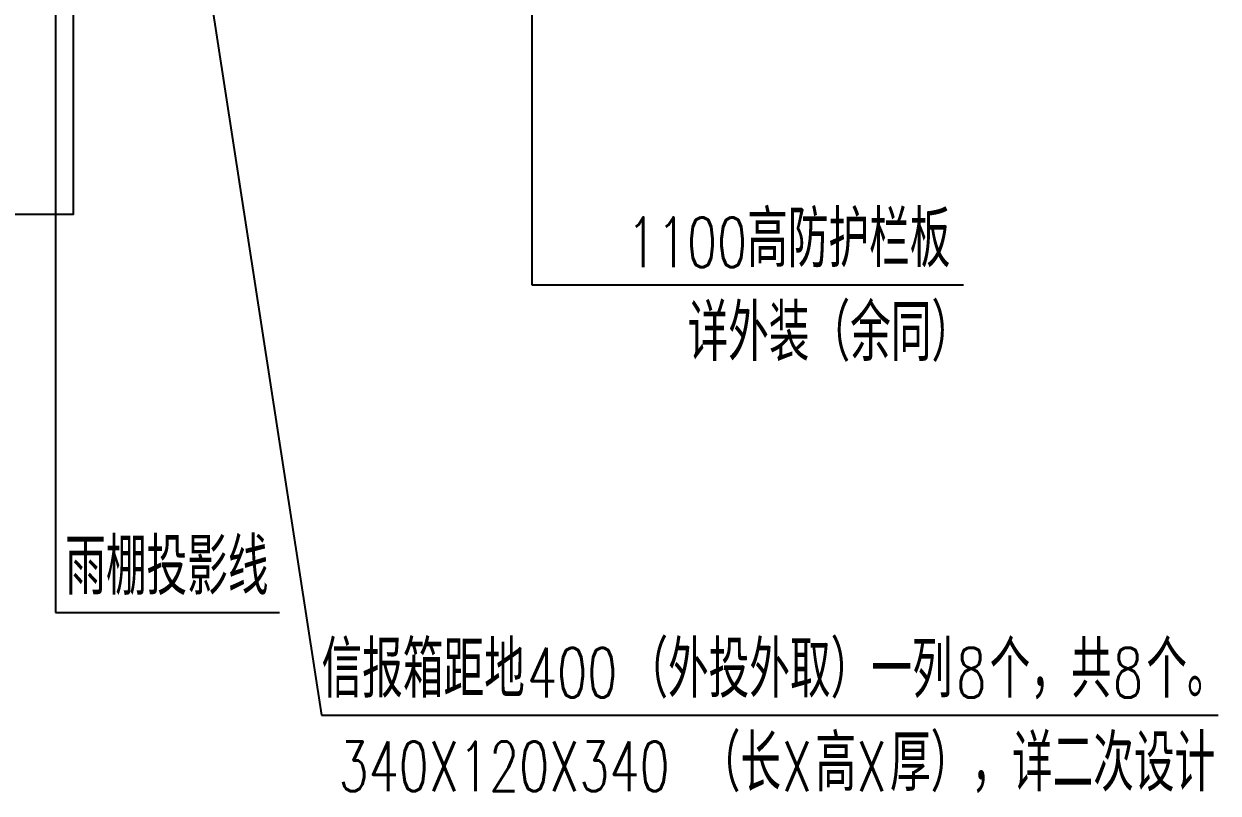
# Model space of a CAD drawing. Header units: millimetres. Extents: x -28014 to 297841, y -81741 to 47579.
# Drawn here: x 285314 to 291435, y -39143 to -35202 of the extents above; entities that cross this region are included whole.
import ezdxf

# ---------------------------------------------------------------- set-up
doc = ezdxf.new("R2010")
doc.units = ezdxf.units.MM
doc.header["$MEASUREMENT"] = 0
doc.layers.add('A-楼面-地面', color=2, linetype='Continuous')
doc.layers.add('A-注释-引出', color=3, linetype='Continuous')
doc.styles.add('_TCH_DIM', font='SIMPLEX', dxfattribs={"bigfont": 'GBCBIG'})

msp = doc.modelspace()

# ---------------------------------------------------------------- linework, layer by layer
at = {"layer": 'A-楼面-地面', "ltscale": 0.01}
msp.add_lwpolyline([(283968.762, -33377.447), (283968.762, -36177.447), (285568.762, -36177.447), (285568.762, -34497.447)], dxfattribs=at)
at = {"layer": 'A-注释-引出'}
for p, q in [((286153.762, -34307.447), (286840.052, -38744.106)), ((287917.471, -34594.781), (287917.471, -36538.875)), ((285476.163, -34807.447), (285476.163, -38217.606)), ((287917.471, -36538.875), (290128.971, -36538.875)), ((285476.163, -38217.606), (286624.574, -38217.606)), ((286840.052, -38744.106), (291434.574, -38744.106))]:
    msp.add_line(p, q, dxfattribs=at)

# ---------------------------------------------------------------- texts
at = {"layer": 'A-注释-引出', "color": 7, "style": '_TCH_DIM'}
for s, height, p in [('高防护栏板', 289.3617, (289020.886, -36448.875)), ('详外装（余同）', 289.3617, (288715.433, -36928.875)), ('雨棚投影线', 289.3617, (285526.064, -38127.606)), ('信报箱距地', 289.3617, (286839.559, -38654.106)), ('（外投外取）一列', 289.3617, (288407.036, -38654.106)), ('个，共', 289.3617, (290263.571, -38654.106)), ('个。', 289.3617, (291066.915, -38654.106)), ('（长', 289.3617, (288778.113, -39134.106)), ('高', 289.362, (289370.818, -39134.106)), ('厚），详二次设计', 289.3617, (289752.885, -39134.106))]:
    msp.add_text(s, height=height, dxfattribs=at).set_placement(p)
at = {"layer": 'A-注释-引出', "color": 7, "style": '_TCH_DIM', "width": 0.705882}
for s, p in [('1100', (288403.743, -36448.875)), ('400', (287892.75, -38654.106)), ('8', (290092.143, -38654.106)), ('8', (290895.486, -38654.106)), ('340X120X340', (286926.684, -39134.106)), ('X', (289199.389, -39134.106)), ('X', (289581.456, -39134.106))]:
    msp.add_text(s, height=255, dxfattribs=at).set_placement(p)

doc.saveas('drawing.dxf')
